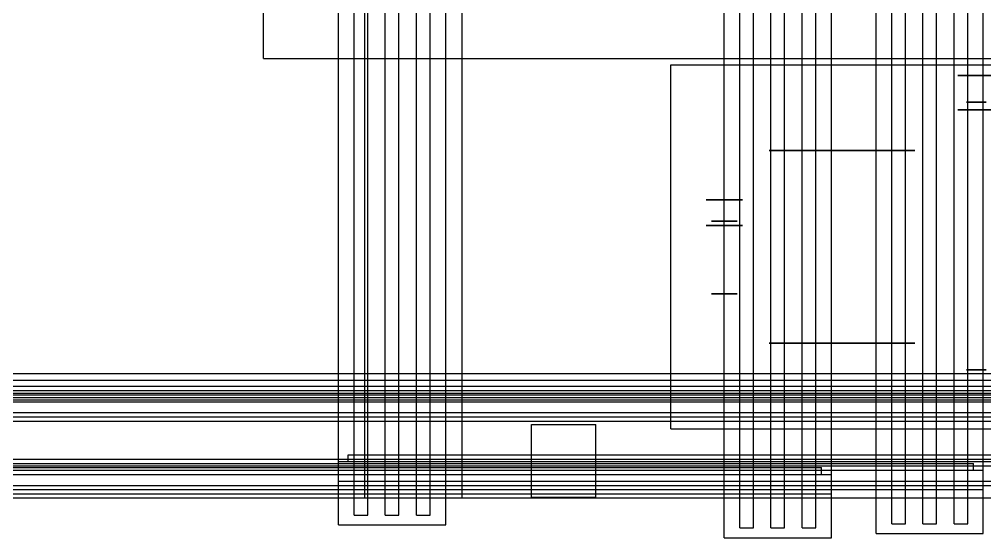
# Model space of a CAD drawing. Header units: millimetres. Extents: x -1355 to 669, y -1138 to 733.
# Drawn here: x -329.94 to -280.38, y 2.95 to 29.59 of the extents above; entities that cross this region are included whole.
import ezdxf

# ---------------------------------------------------------------- set-up
doc = ezdxf.new("R2010")
doc.units = ezdxf.units.MM
doc.layers.add('HIDDEN', color=8, linetype='Continuous')
doc.layers.add('VISIBLE', color=7, linetype='Continuous')

msp = doc.modelspace()

# ---------------------------------------------------------------- linework, layer by layer
at = {"layer": 'HIDDEN'}
for points in [[(-293.75, 2.95), (-293.75, 276.75)], [(-293.75, 2.95), (-293.75, 276.75)], [(-288.25, 2.95), (-288.25, 276.75)], [(-288.25, 2.95), (-288.25, 276.75)], [(-285.95, 3.17), (-285.95, 276.75)], [(-285.95, 3.17), (-285.95, 276.75)], [(-280.45, 3.17), (-280.45, 276.75)], [(-280.45, 3.17), (-280.45, 276.75)], [(-292.95, 3.45), (-292.95, 276.25)], [(-292.95, 3.45), (-292.95, 276.25)], [(-292.25, 3.45), (-292.25, 276.25)], [(-292.25, 3.45), (-292.25, 276.25)], [(-291.35, 3.45), (-291.35, 276.25)], [(-291.35, 3.45), (-291.35, 276.25)], [(-290.65, 3.45), (-290.65, 276.25)], [(-290.65, 3.45), (-290.65, 276.25)], [(-289.75, 3.45), (-289.75, 276.25)], [(-289.75, 3.45), (-289.75, 276.25)], [(-289.05, 3.45), (-289.05, 276.25)], [(-289.05, 3.45), (-289.05, 276.25)], [(-285.15, 3.67), (-285.15, 276.25)], [(-285.15, 3.67), (-285.15, 276.25)], [(-284.45, 3.67), (-284.45, 276.25)], [(-284.45, 3.67), (-284.45, 276.25)], [(-283.55, 3.67), (-283.55, 276.25)], [(-283.55, 3.67), (-283.55, 276.25)], [(-282.85, 3.67), (-282.85, 276.25)], [(-282.85, 3.67), (-282.85, 276.25)], [(-281.95, 3.67), (-281.95, 276.25)], [(-281.95, 3.67), (-281.95, 276.25)], [(-281.25, 3.67), (-281.25, 276.25)], [(-281.25, 3.67), (-281.25, 276.25)], [(-313.55, 3.61), (-313.55, 56.18)], [(-313.55, 3.61), (-313.55, 56.18)], [(-308.05, 3.61), (-308.05, 56.18)], [(-308.05, 3.61), (-308.05, 56.18)], [(-312.75, 4.11), (-312.75, 55.68)], [(-312.75, 4.11), (-312.75, 55.68)], [(-312.05, 4.11), (-312.05, 55.68)], [(-312.05, 4.11), (-312.05, 55.68)], [(-311.15, 4.11), (-311.15, 55.68)], [(-311.15, 4.11), (-311.15, 55.68)], [(-310.45, 4.11), (-310.45, 55.68)], [(-310.45, 4.11), (-310.45, 55.68)], [(-309.55, 4.11), (-309.55, 55.68)], [(-309.55, 4.11), (-309.55, 55.68)], [(-308.85, 4.11), (-308.85, 55.68)], [(-308.85, 4.11), (-308.85, 55.68)], [(-312.2, 5), (-312.2, 35.5)], [(-312.2, 5), (-312.2, 35.5)], [(-312.2, 5), (-312.2, 35.5)], [(-312.2, 5), (-312.2, 35.5)], [(-307.2, 5), (-307.2, 35.5)], [(-307.2, 5), (-307.2, 35.5)], [(-307.2, 5), (-307.2, 35.5)], [(-307.2, 5), (-307.2, 35.5)], [(-317.4, 27.58), (-317.4, 30.88)], [(-317.4, 27.58), (-317.4, 30.88)], [(-317.4, 27.58), (-97.4, 27.58)], [(-317.4, 27.58), (-97.4, 27.58)], [(-296.5, 27.25), (-232.7, 27.25)], [(-296.5, 27.25), (-232.7, 27.25)], [(-296.5, 8.55), (-296.5, 27.25)], [(-296.5, 8.55), (-296.5, 27.25)], [(-281.76, 26.7), (-281.715, 26.7)], [(-281.715, 26.7), (-281.76, 26.7)], [(-281.715, 26.7), (-281.36, 26.7)], [(-281.36, 26.7), (-281.715, 26.7)], [(-281.36, 26.7), (-280.67, 26.7)], [(-280.67, 26.7), (-281.36, 26.7)], [(-280.67, 26.7), (-279.685, 26.7)], [(-279.685, 26.7), (-280.67, 26.7)], [(-281.32, 25.325), (-281.278, 25.325)], [(-281.278, 25.325), (-281.32, 25.325)], [(-281.278, 25.325), (-280.948, 25.325)], [(-280.948, 25.325), (-281.278, 25.325)], [(-280.948, 25.325), (-280.307, 25.325)], [(-280.307, 25.325), (-280.948, 25.325)], [(-281.76, 24.94), (-281.715, 24.94)], [(-281.715, 24.94), (-281.76, 24.94)], [(-281.715, 24.94), (-281.36, 24.94)], [(-281.36, 24.94), (-281.715, 24.94)], [(-281.36, 24.94), (-280.67, 24.94)], [(-280.67, 24.94), (-281.36, 24.94)], [(-280.67, 24.94), (-279.685, 24.94)], [(-279.685, 24.94), (-280.67, 24.94)], [(-291.44, 22.85), (-291.413, 22.85)], [(-291.413, 22.85), (-291.44, 22.85)], [(-291.413, 22.85), (-291.197, 22.85)], [(-291.197, 22.85), (-291.413, 22.85)], [(-291.197, 22.85), (-290.778, 22.85)], [(-290.778, 22.85), (-291.197, 22.85)], [(-290.778, 22.85), (-290.18, 22.85)], [(-290.18, 22.85), (-290.778, 22.85)], [(-290.18, 22.85), (-289.438, 22.85)], [(-289.438, 22.85), (-290.18, 22.85)], [(-289.438, 22.85), (-288.595, 22.85)], [(-288.595, 22.85), (-289.438, 22.85)], [(-288.595, 22.85), (-287.7, 22.85)], [(-287.7, 22.85), (-288.595, 22.85)], [(-286.805, 22.85), (-287.7, 22.85)], [(-287.7, 22.85), (-286.805, 22.85)], [(-285.962, 22.85), (-286.805, 22.85)], [(-286.805, 22.85), (-285.962, 22.85)], [(-285.22, 22.85), (-285.962, 22.85)], [(-285.962, 22.85), (-285.22, 22.85)], [(-284.622, 22.85), (-285.22, 22.85)], [(-285.22, 22.85), (-284.622, 22.85)], [(-284.203, 22.85), (-284.622, 22.85)], [(-284.622, 22.85), (-284.203, 22.85)], [(-283.987, 22.85), (-284.203, 22.85)], [(-284.203, 22.85), (-283.987, 22.85)], [(-283.96, 22.85), (-283.987, 22.85)], [(-283.987, 22.85), (-283.96, 22.85)], [(-294.685, 20.32), (-294.678, 20.32)], [(-294.678, 20.32), (-294.685, 20.32)], [(-294.678, 20.32), (-294.624, 20.32)], [(-294.624, 20.32), (-294.678, 20.32)], [(-294.624, 20.32), (-294.519, 20.32)], [(-294.519, 20.32), (-294.624, 20.32)], [(-294.519, 20.32), (-294.37, 20.32)], [(-294.37, 20.32), (-294.519, 20.32)], [(-294.37, 20.32), (-294.185, 20.32)], [(-294.185, 20.32), (-294.37, 20.32)], [(-294.185, 20.32), (-293.974, 20.32)], [(-293.974, 20.32), (-294.185, 20.32)], [(-293.974, 20.32), (-293.75, 20.32)], [(-293.75, 20.32), (-293.974, 20.32)], [(-293.526, 20.32), (-293.75, 20.32)], [(-293.75, 20.32), (-293.526, 20.32)], [(-293.315, 20.32), (-293.526, 20.32)], [(-293.526, 20.32), (-293.315, 20.32)], [(-293.13, 20.32), (-293.315, 20.32)], [(-293.315, 20.32), (-293.13, 20.32)], [(-292.981, 20.32), (-293.13, 20.32)], [(-293.13, 20.32), (-292.981, 20.32)], [(-292.876, 20.32), (-292.981, 20.32)], [(-292.981, 20.32), (-292.876, 20.32)], [(-292.822, 20.32), (-292.876, 20.32)], [(-292.876, 20.32), (-292.822, 20.32)], [(-292.815, 20.32), (-292.822, 20.32)], [(-292.822, 20.32), (-292.815, 20.32)], [(-294.685, 19), (-294.678, 19)], [(-294.678, 19), (-294.685, 19)], [(-294.678, 19), (-294.624, 19)], [(-294.624, 19), (-294.678, 19)], [(-294.624, 19), (-294.519, 19)], [(-294.519, 19), (-294.624, 19)], [(-294.519, 19), (-294.37, 19)], [(-294.37, 19), (-294.519, 19)], [(-294.41, 19.22), (-294.405, 19.22)], [(-294.405, 19.22), (-294.41, 19.22)], [(-294.405, 19.22), (-294.367, 19.22)], [(-294.367, 19.22), (-294.405, 19.22)], [(-294.37, 19), (-294.185, 19)], [(-294.185, 19), (-294.37, 19)], [(-294.367, 19.22), (-294.293, 19.22)], [(-294.293, 19.22), (-294.367, 19.22)], [(-294.293, 19.22), (-294.188, 19.22)], [(-294.188, 19.22), (-294.293, 19.22)], [(-294.188, 19.22), (-294.057, 19.22)], [(-294.057, 19.22), (-294.188, 19.22)], [(-294.185, 19), (-293.974, 19)], [(-293.974, 19), (-294.185, 19)], [(-294.057, 19.22), (-293.908, 19.22)], [(-293.908, 19.22), (-294.057, 19.22)], [(-293.974, 19), (-293.75, 19)], [(-293.75, 19), (-293.974, 19)], [(-293.908, 19.22), (-293.75, 19.22)], [(-293.75, 19.22), (-293.908, 19.22)], [(-293.592, 19.22), (-293.75, 19.22)], [(-293.75, 19.22), (-293.592, 19.22)], [(-293.526, 19), (-293.75, 19)], [(-293.75, 19), (-293.526, 19)], [(-293.443, 19.22), (-293.592, 19.22)], [(-293.592, 19.22), (-293.443, 19.22)], [(-293.315, 19), (-293.526, 19)], [(-293.526, 19), (-293.315, 19)], [(-293.312, 19.22), (-293.443, 19.22)], [(-293.443, 19.22), (-293.312, 19.22)], [(-293.13, 19), (-293.315, 19)], [(-293.315, 19), (-293.13, 19)], [(-293.207, 19.22), (-293.312, 19.22)], [(-293.312, 19.22), (-293.207, 19.22)], [(-293.133, 19.22), (-293.207, 19.22)], [(-293.207, 19.22), (-293.133, 19.22)], [(-293.095, 19.22), (-293.133, 19.22)], [(-293.133, 19.22), (-293.095, 19.22)], [(-292.981, 19), (-293.13, 19)], [(-293.13, 19), (-292.981, 19)], [(-293.09, 19.22), (-293.095, 19.22)], [(-293.095, 19.22), (-293.09, 19.22)], [(-292.876, 19), (-292.981, 19)], [(-292.981, 19), (-292.876, 19)], [(-292.822, 19), (-292.876, 19)], [(-292.876, 19), (-292.822, 19)], [(-292.815, 19), (-292.822, 19)], [(-292.822, 19), (-292.815, 19)], [(-294.41, 15.48), (-294.405, 15.48)], [(-294.405, 15.48), (-294.41, 15.48)], [(-294.405, 15.48), (-294.367, 15.48)], [(-294.367, 15.48), (-294.405, 15.48)], [(-294.367, 15.48), (-294.293, 15.48)], [(-294.293, 15.48), (-294.367, 15.48)], [(-294.293, 15.48), (-294.188, 15.48)], [(-294.188, 15.48), (-294.293, 15.48)], [(-294.188, 15.48), (-294.057, 15.48)], [(-294.057, 15.48), (-294.188, 15.48)], [(-294.057, 15.48), (-293.908, 15.48)], [(-293.908, 15.48), (-294.057, 15.48)], [(-293.908, 15.48), (-293.75, 15.48)], [(-293.75, 15.48), (-293.908, 15.48)], [(-293.592, 15.48), (-293.75, 15.48)], [(-293.75, 15.48), (-293.592, 15.48)], [(-293.443, 15.48), (-293.592, 15.48)], [(-293.592, 15.48), (-293.443, 15.48)], [(-293.312, 15.48), (-293.443, 15.48)], [(-293.443, 15.48), (-293.312, 15.48)], [(-293.207, 15.48), (-293.312, 15.48)], [(-293.312, 15.48), (-293.207, 15.48)], [(-293.133, 15.48), (-293.207, 15.48)], [(-293.207, 15.48), (-293.133, 15.48)], [(-293.095, 15.48), (-293.133, 15.48)], [(-293.133, 15.48), (-293.095, 15.48)], [(-293.09, 15.48), (-293.095, 15.48)], [(-293.095, 15.48), (-293.09, 15.48)], [(-291.44, 12.95), (-291.413, 12.95)], [(-291.413, 12.95), (-291.44, 12.95)], [(-291.413, 12.95), (-291.197, 12.95)], [(-291.197, 12.95), (-291.413, 12.95)], [(-291.197, 12.95), (-290.778, 12.95)], [(-290.778, 12.95), (-291.197, 12.95)], [(-290.778, 12.95), (-290.18, 12.95)], [(-290.18, 12.95), (-290.778, 12.95)], [(-290.18, 12.95), (-289.438, 12.95)], [(-289.438, 12.95), (-290.18, 12.95)], [(-289.438, 12.95), (-288.595, 12.95)], [(-288.595, 12.95), (-289.438, 12.95)], [(-288.595, 12.95), (-287.7, 12.95)], [(-287.7, 12.95), (-288.595, 12.95)], [(-286.805, 12.95), (-287.7, 12.95)], [(-287.7, 12.95), (-286.805, 12.95)], [(-285.962, 12.95), (-286.805, 12.95)], [(-286.805, 12.95), (-285.962, 12.95)], [(-285.22, 12.95), (-285.962, 12.95)], [(-285.962, 12.95), (-285.22, 12.95)], [(-284.622, 12.95), (-285.22, 12.95)], [(-285.22, 12.95), (-284.622, 12.95)], [(-284.203, 12.95), (-284.622, 12.95)], [(-284.622, 12.95), (-284.203, 12.95)], [(-283.987, 12.95), (-284.203, 12.95)], [(-284.203, 12.95), (-283.987, 12.95)], [(-283.96, 12.95), (-283.987, 12.95)], [(-283.987, 12.95), (-283.96, 12.95)], [(-281.32, 11.575), (-281.278, 11.575)], [(-281.278, 11.575), (-281.32, 11.575)], [(-281.278, 11.575), (-280.948, 11.575)], [(-280.948, 11.575), (-281.278, 11.575)], [(-280.948, 11.575), (-280.307, 11.575)], [(-280.307, 11.575), (-280.948, 11.575)], [(-374.75, 11.04), (-116.65, 11.04)], [(-374.75, 11.04), (-116.65, 11.04)], [(-374.25, 11.39), (-117.15, 11.39)], [(-374.25, 11.39), (-117.15, 11.39)], [(-374.25, 11.39), (-117.15, 11.39)], [(-374.25, 11.39), (-117.15, 11.39)], [(-374.25, 11.39), (-117.15, 11.39)], [(-374.25, 11.39), (-117.15, 11.39)], [(-374.25, 11.04), (-117.15, 11.04)], [(-374.25, 11.04), (-117.15, 11.04)], [(-374.25, 11.04), (-117.15, 11.04)], [(-374.25, 11.04), (-117.15, 11.04)], [(-374.25, 11.04), (-117.15, 11.04)], [(-374.25, 11.04), (-117.15, 11.04)], [(-438.25, 10.51), (-148.35, 10.51)], [(-438.25, 10.51), (-148.35, 10.51)], [(-438.25, 10.51), (-148.35, 10.51)], [(-438.25, 10.51), (-148.35, 10.51)], [(-438.25, 10.51), (-148.35, 10.51)], [(-438.25, 10.51), (-148.35, 10.51)], [(-407.95, 10.73), (-140.55, 10.73)], [(-407.95, 10.73), (-140.55, 10.73)], [(-407.95, 10.73), (-140.55, 10.73)], [(-407.95, 10.73), (-140.55, 10.73)], [(-407.95, 10.73), (-140.55, 10.73)], [(-407.95, 10.73), (-140.55, 10.73)], [(-438.75, 10.16), (-147.85, 10.16)], [(-438.75, 10.16), (-147.85, 10.16)], [(-438.25, 10.16), (-148.35, 10.16)], [(-438.25, 10.16), (-148.35, 10.16)], [(-438.25, 10.16), (-148.35, 10.16)], [(-438.25, 10.16), (-148.35, 10.16)], [(-438.25, 10.16), (-148.35, 10.16)], [(-438.25, 10.16), (-148.35, 10.16)], [(-424.43, 9.94), (-155.65, 9.94)], [(-424.43, 9.94), (-155.65, 9.94)], [(-423.93, 10.29), (-156.15, 10.29)], [(-423.93, 10.29), (-156.15, 10.29)], [(-423.93, 10.29), (-156.15, 10.29)], [(-423.93, 10.29), (-156.15, 10.29)], [(-423.93, 10.29), (-156.15, 10.29)], [(-423.93, 10.29), (-156.15, 10.29)], [(-423.93, 9.94), (-156.15, 9.94)], [(-423.93, 9.94), (-156.15, 9.94)], [(-423.93, 9.94), (-156.15, 9.94)], [(-423.93, 9.94), (-156.15, 9.94)], [(-423.93, 9.94), (-156.15, 9.94)], [(-423.93, 9.94), (-156.15, 9.94)], [(-408.45, 10.38), (-140.05, 10.38)], [(-408.45, 10.38), (-140.05, 10.38)], [(-407.95, 10.38), (-140.55, 10.38)], [(-407.95, 10.38), (-140.55, 10.38)], [(-407.95, 10.38), (-140.55, 10.38)], [(-407.95, 10.38), (-140.55, 10.38)], [(-407.95, 10.38), (-140.55, 10.38)], [(-407.95, 10.38), (-140.55, 10.38)], [(-374.75, 10.04), (-116.65, 10.04)], [(-374.75, 10.04), (-116.65, 10.04)], [(-438.75, 9.16), (-147.85, 9.16)], [(-438.75, 9.16), (-147.85, 9.16)], [(-424.43, 8.94), (-155.65, 8.94)], [(-424.43, 8.94), (-155.65, 8.94)], [(-408.45, 9.38), (-140.05, 9.38)], [(-408.45, 9.38), (-140.05, 9.38)], [(-303.65, 8.77), (-300.35, 8.77)], [(-303.65, 8.77), (-300.35, 8.77)], [(-303.65, 5.03), (-303.65, 8.77)], [(-303.65, 5.03), (-303.65, 8.77)], [(-303.65, 8.77), (-300.35, 8.77)], [(-303.65, 8.77), (-300.35, 8.77)], [(-303.65, 5.03), (-303.65, 8.77)], [(-303.65, 5.03), (-303.65, 8.77)], [(-300.35, 5.03), (-300.35, 8.77)], [(-300.35, 5.03), (-300.35, 8.77)], [(-300.35, 5.03), (-300.35, 8.77)], [(-300.35, 5.03), (-300.35, 8.77)], [(-296.5, 8.55), (-232.7, 8.55)], [(-296.5, 8.55), (-232.7, 8.55)], [(-381.25, 6.99), (-273.15, 6.99)], [(-381.25, 6.99), (-273.15, 6.99)], [(-381.25, 6.99), (-273.15, 6.99)], [(-381.25, 6.99), (-273.15, 6.99)], [(-381.25, 6.99), (-273.15, 6.99)], [(-381.25, 6.99), (-273.15, 6.99)], [(-313.05, 7.21), (-265.35, 7.21)], [(-313.05, 7.21), (-265.35, 7.21)], [(-313.05, 6.86), (-313.05, 7.21)], [(-313.05, 6.86), (-313.05, 7.21)], [(-313.05, 7.21), (-265.35, 7.21)], [(-313.05, 7.21), (-265.35, 7.21)], [(-313.05, 6.86), (-313.05, 7.21)], [(-313.05, 6.86), (-313.05, 7.21)], [(-313.05, 7.21), (-265.35, 7.21)], [(-313.05, 7.21), (-265.35, 7.21)], [(-313.05, 6.86), (-313.05, 7.21)], [(-313.05, 6.86), (-313.05, 7.21)], [(-312.75, 7.21), (-312.05, 7.21)], [(-312.75, 7.21), (-312.05, 7.21)], [(-312.75, 6.86), (-312.75, 7.21)], [(-312.75, 6.86), (-312.75, 7.21)], [(-312.05, 6.86), (-312.05, 7.21)], [(-312.05, 6.86), (-312.05, 7.21)], [(-311.15, 7.21), (-310.45, 7.21)], [(-311.15, 7.21), (-310.45, 7.21)], [(-311.15, 6.86), (-311.15, 7.21)], [(-311.15, 6.86), (-311.15, 7.21)], [(-310.45, 6.86), (-310.45, 7.21)], [(-310.45, 6.86), (-310.45, 7.21)], [(-309.55, 7.21), (-308.85, 7.21)], [(-309.55, 7.21), (-308.85, 7.21)], [(-309.55, 6.86), (-309.55, 7.21)], [(-309.55, 6.86), (-309.55, 7.21)], [(-308.85, 6.86), (-308.85, 7.21)], [(-308.85, 6.86), (-308.85, 7.21)], [(-483.25, 6.77), (-280.95, 6.77)], [(-483.25, 6.77), (-280.95, 6.77)], [(-483.25, 6.77), (-280.95, 6.77)], [(-483.25, 6.77), (-280.95, 6.77)], [(-483.25, 6.77), (-280.95, 6.77)], [(-483.25, 6.77), (-280.95, 6.77)], [(-483.25, 6.55), (-288.75, 6.55)], [(-483.25, 6.55), (-288.75, 6.55)], [(-483.25, 6.55), (-288.75, 6.55)], [(-483.25, 6.55), (-288.75, 6.55)], [(-483.25, 6.55), (-288.75, 6.55)], [(-483.25, 6.55), (-288.75, 6.55)], [(-381.75, 6.64), (-272.65, 6.64)], [(-381.75, 6.64), (-272.65, 6.64)], [(-381.25, 6.64), (-273.15, 6.64)], [(-381.25, 6.64), (-273.15, 6.64)], [(-381.25, 6.64), (-273.15, 6.64)], [(-381.25, 6.64), (-273.15, 6.64)], [(-381.25, 6.64), (-273.15, 6.64)], [(-381.25, 6.64), (-273.15, 6.64)], [(-313.55, 6.86), (-264.85, 6.86)], [(-313.55, 6.86), (-264.85, 6.86)], [(-313.55, 5.86), (-313.55, 6.86)], [(-313.55, 5.86), (-313.55, 6.86)], [(-313.55, 6.86), (-308.05, 6.86)], [(-313.55, 6.86), (-308.05, 6.86)], [(-313.55, 5.86), (-313.55, 6.86)], [(-313.55, 5.86), (-313.55, 6.86)], [(-313.05, 6.86), (-265.35, 6.86)], [(-313.05, 6.86), (-265.35, 6.86)], [(-313.05, 6.86), (-265.35, 6.86)], [(-313.05, 6.86), (-265.35, 6.86)], [(-313.05, 6.86), (-265.35, 6.86)], [(-313.05, 6.86), (-265.35, 6.86)], [(-312.75, 6.86), (-312.05, 6.86)], [(-312.75, 6.86), (-312.05, 6.86)], [(-311.15, 6.86), (-310.45, 6.86)], [(-311.15, 6.86), (-310.45, 6.86)], [(-309.55, 6.86), (-308.85, 6.86)], [(-309.55, 6.86), (-308.85, 6.86)], [(-308.05, 5.86), (-308.05, 6.86)], [(-308.05, 5.86), (-308.05, 6.86)], [(-292.95, 6.55), (-292.25, 6.55)], [(-292.95, 6.55), (-292.25, 6.55)], [(-292.95, 6.2), (-292.95, 6.55)], [(-292.95, 6.2), (-292.95, 6.55)], [(-292.25, 6.2), (-292.25, 6.55)], [(-292.25, 6.2), (-292.25, 6.55)], [(-291.35, 6.55), (-290.65, 6.55)], [(-291.35, 6.55), (-290.65, 6.55)], [(-291.35, 6.2), (-291.35, 6.55)], [(-291.35, 6.2), (-291.35, 6.55)], [(-290.65, 6.2), (-290.65, 6.55)], [(-290.65, 6.2), (-290.65, 6.55)], [(-289.75, 6.55), (-289.05, 6.55)], [(-289.75, 6.55), (-289.05, 6.55)], [(-289.75, 6.2), (-289.75, 6.55)], [(-289.75, 6.2), (-289.75, 6.55)], [(-289.05, 6.2), (-289.05, 6.55)], [(-289.05, 6.2), (-289.05, 6.55)], [(-288.75, 6.2), (-288.75, 6.55)], [(-288.75, 6.2), (-288.75, 6.55)], [(-288.75, 6.2), (-288.75, 6.55)], [(-288.75, 6.2), (-288.75, 6.55)], [(-288.75, 6.2), (-288.75, 6.55)], [(-288.75, 6.2), (-288.75, 6.55)], [(-285.15, 6.77), (-284.45, 6.77)], [(-285.15, 6.77), (-284.45, 6.77)], [(-285.15, 6.42), (-285.15, 6.77)], [(-285.15, 6.42), (-285.15, 6.77)], [(-284.45, 6.42), (-284.45, 6.77)], [(-284.45, 6.42), (-284.45, 6.77)], [(-283.55, 6.77), (-282.85, 6.77)], [(-283.55, 6.77), (-282.85, 6.77)], [(-283.55, 6.42), (-283.55, 6.77)], [(-283.55, 6.42), (-283.55, 6.77)], [(-282.85, 6.42), (-282.85, 6.77)], [(-282.85, 6.42), (-282.85, 6.77)], [(-281.95, 6.77), (-281.25, 6.77)], [(-281.95, 6.77), (-281.25, 6.77)], [(-281.95, 6.42), (-281.95, 6.77)], [(-281.95, 6.42), (-281.95, 6.77)], [(-281.25, 6.42), (-281.25, 6.77)], [(-281.25, 6.42), (-281.25, 6.77)], [(-280.95, 6.42), (-280.95, 6.77)], [(-280.95, 6.42), (-280.95, 6.77)], [(-280.95, 6.42), (-280.95, 6.77)], [(-280.95, 6.42), (-280.95, 6.77)], [(-280.95, 6.42), (-280.95, 6.77)], [(-280.95, 6.42), (-280.95, 6.77)], [(-483.75, 6.42), (-280.45, 6.42)], [(-483.75, 6.42), (-280.45, 6.42)], [(-483.75, 6.2), (-288.25, 6.2)], [(-483.75, 6.2), (-288.25, 6.2)], [(-483.25, 6.42), (-280.95, 6.42)], [(-483.25, 6.42), (-280.95, 6.42)], [(-483.25, 6.42), (-280.95, 6.42)], [(-483.25, 6.42), (-280.95, 6.42)], [(-483.25, 6.42), (-280.95, 6.42)], [(-483.25, 6.42), (-280.95, 6.42)], [(-483.25, 6.2), (-288.75, 6.2)], [(-483.25, 6.2), (-288.75, 6.2)], [(-483.25, 6.2), (-288.75, 6.2)], [(-483.25, 6.2), (-288.75, 6.2)], [(-483.25, 6.2), (-288.75, 6.2)], [(-483.25, 6.2), (-288.75, 6.2)], [(-293.75, 6.2), (-288.25, 6.2)], [(-293.75, 6.2), (-288.25, 6.2)], [(-293.75, 5.2), (-293.75, 6.2)], [(-293.75, 5.2), (-293.75, 6.2)], [(-292.95, 6.2), (-292.25, 6.2)], [(-292.95, 6.2), (-292.25, 6.2)], [(-291.35, 6.2), (-290.65, 6.2)], [(-291.35, 6.2), (-290.65, 6.2)], [(-289.75, 6.2), (-289.05, 6.2)], [(-289.75, 6.2), (-289.05, 6.2)], [(-288.25, 5.2), (-288.25, 6.2)], [(-288.25, 5.2), (-288.25, 6.2)], [(-288.25, 5.2), (-288.25, 6.2)], [(-288.25, 5.2), (-288.25, 6.2)], [(-285.95, 6.42), (-280.45, 6.42)], [(-285.95, 6.42), (-280.45, 6.42)], [(-285.95, 5.42), (-285.95, 6.42)], [(-285.95, 5.42), (-285.95, 6.42)], [(-285.15, 6.42), (-284.45, 6.42)], [(-285.15, 6.42), (-284.45, 6.42)], [(-283.55, 6.42), (-282.85, 6.42)], [(-283.55, 6.42), (-282.85, 6.42)], [(-281.95, 6.42), (-281.25, 6.42)], [(-281.95, 6.42), (-281.25, 6.42)], [(-280.45, 5.42), (-280.45, 6.42)], [(-280.45, 5.42), (-280.45, 6.42)], [(-280.45, 5.42), (-280.45, 6.42)], [(-280.45, 5.42), (-280.45, 6.42)], [(-381.75, 5.64), (-272.65, 5.64)], [(-381.75, 5.64), (-272.65, 5.64)], [(-313.55, 5.86), (-264.85, 5.86)], [(-313.55, 5.86), (-264.85, 5.86)], [(-313.55, 5.86), (-308.05, 5.86)], [(-313.55, 5.86), (-308.05, 5.86)], [(-500, 5), (500, 5)], [(-500, 5), (500, 5)], [(-500, 5), (500, 5)], [(-500, 5), (500, 5)], [(-483.75, 5.42), (-280.45, 5.42)], [(-483.75, 5.42), (-280.45, 5.42)], [(-483.75, 5.2), (-288.25, 5.2)], [(-483.75, 5.2), (-288.25, 5.2)], [(-312.2, 5), (-307.2, 5)], [(-312.2, 5), (-307.2, 5)], [(-312.2, 5), (-307.2, 5)], [(-312.2, 5), (-307.2, 5)], [(-303.65, 5.03), (-300.35, 5.03)], [(-303.65, 5.03), (-300.35, 5.03)], [(-303.65, 5.03), (-300.35, 5.03)], [(-303.65, 5.03), (-300.35, 5.03)], [(-293.75, 5.2), (-288.25, 5.2)], [(-293.75, 5.2), (-288.25, 5.2)], [(-285.95, 5.42), (-280.45, 5.42)], [(-285.95, 5.42), (-280.45, 5.42)], [(-312.75, 4.11), (-312.05, 4.11)], [(-312.75, 4.11), (-312.05, 4.11)], [(-311.15, 4.11), (-310.45, 4.11)], [(-311.15, 4.11), (-310.45, 4.11)], [(-309.55, 4.11), (-308.85, 4.11)], [(-309.55, 4.11), (-308.85, 4.11)], [(-313.55, 3.61), (-308.05, 3.61)], [(-313.55, 3.61), (-308.05, 3.61)], [(-285.15, 3.67), (-284.45, 3.67)], [(-285.15, 3.67), (-284.45, 3.67)], [(-283.55, 3.67), (-282.85, 3.67)], [(-283.55, 3.67), (-282.85, 3.67)], [(-281.95, 3.67), (-281.25, 3.67)], [(-281.95, 3.67), (-281.25, 3.67)], [(-292.95, 3.45), (-292.25, 3.45)], [(-292.95, 3.45), (-292.25, 3.45)], [(-291.35, 3.45), (-290.65, 3.45)], [(-291.35, 3.45), (-290.65, 3.45)], [(-289.75, 3.45), (-289.05, 3.45)], [(-289.75, 3.45), (-289.05, 3.45)], [(-285.95, 3.17), (-280.45, 3.17)], [(-285.95, 3.17), (-280.45, 3.17)], [(-293.75, 2.95), (-288.25, 2.95)], [(-293.75, 2.95), (-288.25, 2.95)]]:
    msp.add_lwpolyline(points, dxfattribs=at)
at = {"layer": 'VISIBLE'}
msp.add_lwpolyline([(-500, 5), (500, 5)], dxfattribs=at)
msp.add_lwpolyline([(-500, 5), (500, 5)], dxfattribs=at)

doc.saveas('drawing.dxf')
